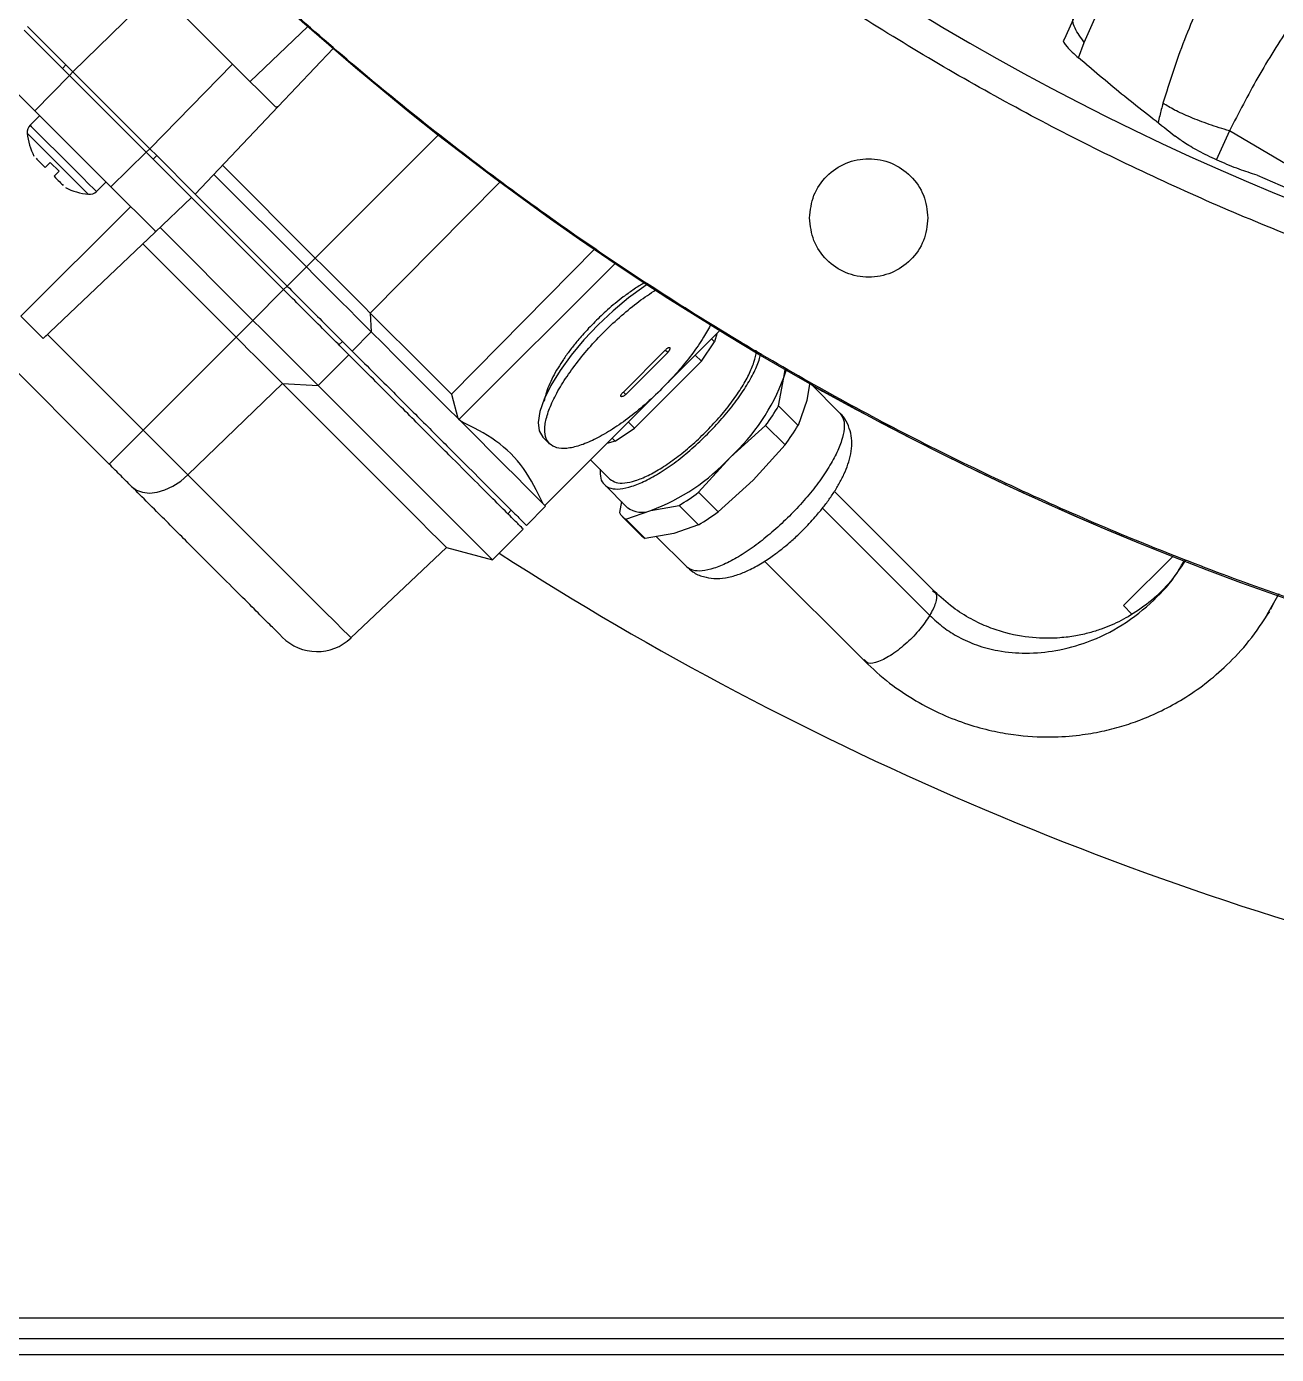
# Model space of a CAD drawing. Header units: inches. Extents: x 1229 to 1453, y -1023 to -720.
# Drawn here: x 1336.24 to 1341.22, y -999.56 to -994.26 of the extents above; entities that cross this region are included whole.
import ezdxf

# ---------------------------------------------------------------- set-up
doc = ezdxf.new("R2010")
doc.units = ezdxf.units.IN
doc.header["$MEASUREMENT"] = 0

msp = doc.modelspace()

# ---------------------------------------------------------------- linework, layer by layer
at = {"color": 18, "linetype": 'Continuous', "lineweight": 25, "true_color": 0x000000}
for p, q in [((1336.4249, -994.4413), (1336.7626, -994.1108)), ((1337.0616, -994.4098), (1336.7626, -994.1108)), ((1340.4587, -994.3245), (1340.5441, -994.1298)), ((1340.4214, -994.2179), (1340.3787, -994.3118)), ((1336.411, -994.4552), (1336.23, -994.2742)), ((1336.2439, -994.2603), (1336.3971, -994.4134)), ((1337.1312, -994.4794), (1337.362, -994.2604)), ((1336.9747, -994.323), (1336.9748, -994.3229)), ((1337.2435, -994.5792), (1337.4627, -994.3482)), ((1340.4356, -994.3851), (1340.4587, -994.3245)), ((1340.4661, -994.4097), (1340.4356, -994.3851)), ((1336.096, -994.4186), (1336.2733, -994.5959)), ((1336.2733, -994.5959), (1336.411, -994.4552)), ((1336.3831, -994.4274), (1336.3971, -994.4134)), ((1336.3971, -994.4134), (1336.4249, -994.4413)), ((1336.7172, -994.7614), (1336.411, -994.4552)), ((1336.4111, -994.4554), (1336.4249, -994.4413)), ((1336.7311, -994.7475), (1336.4249, -994.4413)), ((1337.0616, -994.4098), (1336.7311, -994.7475)), ((1337.2338, -994.582), (1337.0616, -994.4098)), ((1335.1668, -994.6029), (1336.5695, -996.0056)), ((1336.2733, -994.5959), (1336.5765, -994.8991)), ((1336.9121, -994.9285), (1337.2435, -994.5792)), ((1337.2435, -994.5792), (1337.2338, -994.582)), ((1336.2927, -994.6153), (1336.2541, -994.6538)), ((1337.882, -994.6931), (1337.3915, -995.1836)), ((1341.0375, -994.6766), (1340.9841, -994.7928)), ((1341.466, -994.9287), (1341.0375, -994.6766)), ((1336.5765, -994.8991), (1336.7172, -994.7614)), ((1336.7311, -994.7475), (1336.717, -994.7613)), ((1336.8982, -994.9424), (1336.7172, -994.7614)), ((1336.7311, -994.7475), (1336.759, -994.7753)), ((1336.3147, -994.8226), (1336.3347, -994.8026)), ((1336.3347, -994.8026), (1336.3698, -994.8377)), ((1336.759, -994.7753), (1336.745, -994.7893)), ((1336.759, -994.7753), (1336.9121, -994.9285)), ((1337.0213, -994.8134), (1337.3915, -995.1836)), ((1336.3698, -994.8377), (1336.3498, -994.8577)), ((1336.9867, -994.8499), (1337.3559, -995.2192)), ((1341.1475, -994.853), (1341.3008, -994.9202)), ((1336.5186, -994.9183), (1336.5571, -994.8797)), ((1336.5765, -994.8991), (1336.7538, -995.0764)), ((1336.9121, -994.9285), (1337.2794, -995.2957)), ((1338.1275, -994.8804), (1337.6108, -995.403)), ((1336.6555, -994.9781), (1336.2178, -995.4158)), ((1336.7526, -995.0805), (1336.8982, -994.9424)), ((1337.2654, -995.3097), (1336.8982, -994.9424)), ((1336.7526, -995.0805), (1336.3061, -995.5042)), ((1336.7526, -995.0805), (1336.7538, -995.0764)), ((1336.7725, -995.0617), (1337.1429, -995.4322)), ((1336.7035, -995.1271), (1337.0758, -995.4993)), ((1338.5088, -995.1438), (1337.9351, -995.7273)), ((1337.3915, -995.1836), (1337.3559, -995.2192)), ((1337.3559, -995.2192), (1337.2794, -995.2957)), ((1337.9645, -995.8278), (1338.5873, -995.205)), ((1337.2794, -995.2957), (1337.2654, -995.3097)), ((1337.1429, -995.4322), (1337.2654, -995.3097)), ((1337.6108, -995.403), (1337.6149, -995.4781)), ((1336.2178, -995.4158), (1336.3061, -995.5042)), ((1337.1429, -995.4322), (1337.0758, -995.4993)), ((1336.3061, -995.5042), (1336.3231, -995.4881)), ((1336.705, -995.8701), (1336.3231, -995.4881)), ((1337.0758, -995.4993), (1336.705, -995.8701)), ((1337.6149, -995.4781), (1337.5387, -995.5551)), ((1339.0052, -995.4726), (1338.7861, -995.6917)), ((1338.9841, -995.5179), (1338.972, -995.5058)), ((1338.9924, -995.4854), (1338.9841, -995.5179)), ((1337.4856, -995.5299), (1337.4996, -995.516)), ((1338.6205, -995.7182), (1338.7876, -995.5512)), ((1338.7971, -995.5607), (1338.63, -995.7277)), ((1338.7971, -995.5607), (1338.7876, -995.5512)), ((1338.932, -995.5957), (1338.9841, -995.5179)), ((1337.4025, -995.6918), (1337.525, -995.5693)), ((1338.932, -995.5957), (1338.665, -995.8627)), ((1338.9071, -995.5708), (1338.932, -995.5957)), ((1339.2396, -995.7734), (1339.2598, -995.6601)), ((1339.2598, -995.6601), (1339.2722, -995.6242)), ((1336.8836, -996.0486), (1337.2606, -995.6841)), ((1337.2606, -995.6841), (1337.4025, -995.6918)), ((1338.761, -995.7168), (1338.3073, -996.1705)), ((1338.6205, -995.7182), (1338.63, -995.7277)), ((1339.3644, -995.6789), (1339.3514, -995.7517)), ((1339.4839, -995.8022), (1339.3661, -995.6843)), ((1337.9351, -995.7273), (1337.9595, -995.8227)), ((1339.3172, -995.851), (1339.2396, -995.7734)), ((1339.3514, -995.7517), (1339.3172, -995.851)), ((1337.9595, -995.8227), (1337.9645, -995.8278)), ((1337.9716, -995.8348), (1337.9645, -995.8278)), ((1338.5872, -995.9148), (1338.665, -995.8627)), ((1338.665, -995.8627), (1338.6401, -995.8378)), ((1339.047, -995.9777), (1339.1875, -995.8512)), ((1339.1875, -995.8512), (1339.2651, -995.9287)), ((1338.2995, -995.8983), (1338.3257, -995.9245)), ((1338.5872, -995.9148), (1338.5547, -995.9231)), ((1338.5751, -995.9027), (1338.5872, -995.9148)), ((1339.2651, -995.9287), (1339.1386, -996.0693)), ((1338.4896, -995.9882), (1338.5668, -996.0654)), ((1338.9205, -996.1182), (1339.047, -995.9777)), ((1338.5445, -996.0876), (1338.6361, -996.1792)), ((1339.1386, -996.0693), (1338.9981, -996.1958)), ((1338.9981, -996.1958), (1338.9205, -996.1182)), ((1339.8612, -996.5135), (1339.4619, -996.1149)), ((1338.1592, -996.2035), (1338.1732, -996.1895)), ((1338.234, -996.2505), (1338.31, -996.1732)), ((1338.3073, -996.1705), (1338.3003, -996.1635)), ((1338.6123, -996.1554), (1338.6045, -996.1991)), ((1338.6302, -996.2247), (1338.7294, -996.1905)), ((1338.7294, -996.1905), (1338.8428, -996.1703)), ((1338.8428, -996.1703), (1338.9203, -996.2479)), ((1339.4142, -996.1816), (1339.8424, -996.6091)), ((1338.6152, -996.214), (1338.6928, -996.2916)), ((1338.7077, -996.3023), (1338.6302, -996.2247)), ((1338.9203, -996.2479), (1338.821, -996.2821)), ((1338.098, -996.3872), (1338.2205, -996.2647)), ((1338.821, -996.2821), (1338.7077, -996.3023)), ((1338.7514, -996.2945), (1338.8715, -996.4146)), ((1337.534, -996.6991), (1337.9145, -996.3381)), ((1337.9145, -996.3381), (1338.098, -996.3872)), ((1339.1833, -996.3931), (1339.5832, -996.7922)), ((1340.6155, -996.5701), (1340.8128, -996.3728)), ((1340.6486, -996.6046), (1340.6155, -996.5701)), ((1341.2347, -996.5229), (1341.1862, -996.6069)), ((1341.2026, -996.5846), (1341.2235, -996.5423)), ((1331.7734, -999.411), (1358.6274, -999.411)), ((1331.6974, -999.494), (1358.7033, -999.494)), ((1331.6974, -999.557), (1358.7033, -999.557))]:
    msp.add_line(p, q, dxfattribs=at)
at = {"color": 18, "linetype": 'Continuous', "lineweight": 25, "true_color": 0x000000, "flags": 128}
for points in [[(1336.2541, -994.6538), (1336.259, -994.6587), (1336.2734, -994.673), (1336.2961, -994.6958), (1336.3255, -994.7252), (1336.3595, -994.7591), (1336.3954, -994.7951), (1336.4307, -994.8303), (1336.4626, -994.8623), (1336.4889, -994.8886), (1336.5077, -994.9073), (1336.5174, -994.917), (1336.5186, -994.9183)], [(1337.3915, -995.1836), (1337.4212, -995.2134), (1337.4507, -995.2429), (1337.4798, -995.2719), (1337.5082, -995.3003), (1337.5357, -995.3278), (1337.5621, -995.3542), (1337.5872, -995.3794), (1337.6108, -995.403)], [(1337.3559, -995.2192), (1337.3911, -995.2543), (1337.4259, -995.2891), (1337.4602, -995.3234), (1337.4937, -995.3569), (1337.5262, -995.3894), (1337.5574, -995.4206), (1337.587, -995.4502), (1337.6149, -995.4781)], [(1338.7187, -995.2871), (1338.7017, -995.2983), (1338.6405, -995.3426), (1338.5791, -995.3937), (1338.5193, -995.45), (1338.4631, -995.5098), (1338.412, -995.5712), (1338.3676, -995.6324), (1338.3313, -995.6915), (1338.3042, -995.7467), (1338.2872, -995.7964), (1338.2806, -995.8391), (1338.2848, -995.8734), (1338.2995, -995.8983)], [(1337.9351, -995.7273), (1337.8996, -995.6918), (1337.8626, -995.6547), (1337.8241, -995.6162), (1337.7842, -995.5763), (1337.7428, -995.535), (1337.7001, -995.4923), (1337.6561, -995.4482), (1337.6108, -995.403)], [(1337.1429, -995.4322), (1337.1781, -995.4674), (1337.2131, -995.5023), (1337.2475, -995.5367), (1337.2811, -995.5703), (1337.3136, -995.6028), (1337.3449, -995.6341), (1337.3746, -995.6638), (1337.4025, -995.6918)], [(1337.0758, -995.4993), (1337.1008, -995.5244), (1337.1257, -995.5492), (1337.1502, -995.5737), (1337.1741, -995.5976), (1337.1973, -995.6208), (1337.2195, -995.6431), (1337.2407, -995.6642), (1337.2606, -995.6841)], [(1337.6149, -995.4781), (1337.6632, -995.5264), (1337.7102, -995.5734), (1337.7556, -995.6188), (1337.7996, -995.6628), (1337.842, -995.7052), (1337.8828, -995.7461), (1337.922, -995.7852), (1337.9595, -995.8227)], [(1339.2598, -995.6601), (1339.2653, -995.6301), (1339.2655, -995.6271)], [(1337.2606, -995.6841), (1337.3635, -995.787), (1337.4591, -995.8826), (1337.5467, -995.9703), (1337.626, -996.0495), (1337.6963, -996.1198), (1337.7574, -996.1809), (1337.8088, -996.2324), (1337.8503, -996.2739), (1337.8817, -996.3052), (1337.9027, -996.3262), (1337.9132, -996.3367), (1337.9145, -996.3381)], [(1337.4025, -995.6918), (1337.5076, -995.7968), (1337.6055, -995.8947), (1337.6957, -995.9849), (1337.7777, -996.0669), (1337.8512, -996.1404), (1337.9156, -996.2048), (1337.9707, -996.2599), (1338.0162, -996.3054), (1338.0519, -996.3411), (1338.0774, -996.3667), (1338.0929, -996.3821), (1338.098, -996.3872)], [(1336.5695, -996.0056), (1336.572, -996.003), (1336.5797, -995.9954), (1336.5922, -995.9829), (1336.609, -995.9661), (1336.6294, -995.9457), (1336.6529, -995.9222), (1336.6784, -995.8967), (1336.705, -995.8701)], [(1336.705, -995.8701), (1336.7292, -995.8943), (1336.7533, -995.9183), (1336.7769, -995.942), (1336.8, -995.9651), (1336.8224, -995.9875), (1336.8439, -996.009), (1336.8643, -996.0294), (1336.8836, -996.0486)], [(1337.9716, -995.8348), (1338.0368, -995.9), (1338.0955, -995.9587), (1338.1475, -996.0107), (1338.1925, -996.0557), (1338.2305, -996.0937), (1338.2611, -996.1243), (1338.2844, -996.1477), (1338.3003, -996.1635)], [(1336.6585, -996.0947), (1336.6783, -996.1093), (1336.7025, -996.1182), (1336.7302, -996.121), (1336.7605, -996.1177), (1336.7921, -996.1083), (1336.824, -996.0933), (1336.8548, -996.0732), (1336.8836, -996.0486)], [(1336.8836, -996.0486), (1336.986, -996.151), (1337.081, -996.2461), (1337.1682, -996.3333), (1337.247, -996.4121), (1337.317, -996.4821), (1337.3777, -996.5428), (1337.4289, -996.594), (1337.4702, -996.6353), (1337.5014, -996.6664), (1337.5223, -996.6873), (1337.5327, -996.6978), (1337.534, -996.6991)]]:
    msp.add_lwpolyline(points, dxfattribs=at)
at = {"color": 18, "linetype": 'Continuous', "lineweight": 25, "true_color": 0x000000}
msp.add_circle((1345.1106, -985.4772), 11.7126, dxfattribs=at)
for centre, radius, start, end in [((1345.1106, -985.4772), 10.2157, 224.36307, 313.03719), ((1336.282, -994.6816), 0.0394, 135, 186.3003), ((1336.5168, -994.6556), 0.2756, 186.3032, 206.2292), ((1336.5168, -994.6556), 0.2756, 243.7742, 263.6772), ((1336.4908, -994.8904), 0.0394, 263.6887, 315), ((1338.504, -995.3837), 0.8048, 312.4303, 339.9106), ((1345.1106, -985.4772), 11.7147, 240.6662, 248.46866), ((1338.4268, -995.285), 0.9483, 323.3428, 329.0006), ((1338.5059, -995.3636), 0.9464, 323.3348, 329.0038), ((1338.453, -995.4347), 0.8048, 290.0903, 317.569), ((1338.3558, -995.3596), 0.9457, 300.9924, 306.6658), ((1338.5954, -995.8852), 0.4055, 224.7221, 225.2526), ((1338.6554, -996.1738), 0.0568, 206.3856, 243.6118), ((1338.693, -996.1008), 0.0968, 234.013, 292.139), ((1338.433, -995.4367), 0.9463, 300.9948, 306.6646), ((1338.7334, -996.2507), 0.0577, 225.1778, 243.5173), ((1345.1106, -985.4772), 12.9331, 237.30348, 256.73333), ((1337.3985, -996.5563), 0.1969, 225, 313.5)]:
    msp.add_arc(centre, radius, start, end, dxfattribs=at)
for points, knots in [([(1356.8201, -985.4772), (1356.8153, -985.7326), (1356.8056, -986.2436), (1356.7277, -987.0067), (1356.6035, -987.7632), (1356.4292, -988.51), (1356.2066, -989.2438), (1355.9365, -989.9614), (1355.6201, -990.6599), (1355.2586, -991.3361), (1354.8537, -991.9873), (1354.407, -992.6106), (1353.9206, -993.2033), (1353.3964, -993.763), (1352.8368, -994.2871), (1352.244, -994.7736), (1351.6207, -995.2202), (1350.9696, -995.6252), (1350.2933, -995.9866), (1349.5949, -996.3031), (1348.8772, -996.5732), (1348.1434, -996.7958), (1347.3967, -996.9699), (1346.6401, -997.0948), (1345.877, -997.17), (1345.1106, -997.1951), (1344.3442, -997.17), (1343.5811, -997.0948), (1342.8246, -996.9699), (1342.0778, -996.7958), (1341.344, -996.5732), (1340.6264, -996.3031), (1339.9279, -995.9866), (1339.2517, -995.6252), (1338.6005, -995.2202), (1337.9772, -994.7736), (1337.3845, -994.2871), (1336.8248, -993.763), (1336.3006, -993.2033), (1335.8142, -992.6106), (1335.3675, -991.9873), (1334.9626, -991.3361), (1334.6012, -990.6599), (1334.2847, -989.9614), (1334.0146, -989.2438), (1333.792, -988.51), (1333.6177, -987.7632), (1333.4936, -987.0067), (1333.4156, -986.2436), (1333.4059, -985.7326), (1333.4011, -985.4772)], [0, 0, 0, 0, 0.020833, 0.041667, 0.0625, 0.083333, 0.104167, 0.125, 0.145833, 0.166667, 0.1875, 0.208333, 0.229167, 0.25, 0.270833, 0.291667, 0.3125, 0.333333, 0.354167, 0.375, 0.395833, 0.416667, 0.4375, 0.458333, 0.479167, 0.5, 0.520833, 0.541667, 0.5625, 0.583333, 0.604167, 0.625, 0.645833, 0.666667, 0.6875, 0.708333, 0.729167, 0.75, 0.770833, 0.791667, 0.8125, 0.833333, 0.854167, 0.875, 0.895833, 0.916667, 0.9375, 0.958333, 0.979167, 1, 1, 1, 1]), ([(1351.9979, -993.2059), (1351.8068, -993.3691), (1351.4248, -993.6954), (1350.8084, -994.1304), (1350.1646, -994.5225), (1349.4932, -994.866), (1348.7989, -995.1599), (1348.0849, -995.4024), (1347.3552, -995.5925), (1346.6137, -995.7289), (1345.8641, -995.8111), (1345.1106, -995.8385), (1344.3571, -995.8111), (1343.6076, -995.7289), (1342.866, -995.5925), (1342.1363, -995.4024), (1341.4224, -995.1599), (1340.728, -994.866), (1340.0567, -994.5225), (1339.4128, -994.1304), (1338.7965, -993.6954), (1338.4144, -993.3691), (1338.2234, -993.2059)], [0, 0, 0, 0, 0.0499999, 0.0999999, 0.1500001, 0.1999999, 0.25, 0.3, 0.35, 0.4000001, 0.45, 0.5000001, 0.5499999, 0.6000001, 0.6499999, 0.6999999, 0.7499999, 0.8, 0.85, 0.9, 0.95, 1, 1, 1, 1]), ([(1341.5049, -993.2501), (1341.4951, -993.2635), (1341.4028, -993.3897), (1341.2612, -993.5854), (1341.092, -993.8471), (1340.9644, -994.0736), (1340.8513, -994.3133), (1340.7987, -994.4815), (1340.7722, -994.5664)], [0, 0, 0, 0, 0.032679, 0.308339, 0.475812, 0.647076, 0.822089, 1, 1, 1, 1]), ([(1341.9007, -993.4164), (1341.8723, -993.4535), (1341.8049, -993.5414), (1341.7061, -993.6689), (1341.6057, -993.7997), (1341.525, -993.9068), (1341.4556, -994.0012), (1341.3966, -994.0833), (1341.3382, -994.1672), (1341.2539, -994.2931), (1341.1484, -994.4614), (1341.0742, -994.6054), (1341.0375, -994.6766)], [0, 0, 0, 0, 0.091237, 0.216238, 0.314969, 0.41309, 0.478087, 0.543952, 0.610654, 0.678175, 0.840873, 1, 1, 1, 1]), ([(1340.4587, -994.3245), (1340.4448, -994.3049), (1340.4163, -994.2645), (1340.4082, -994.2286), (1340.421, -994.219), (1340.4211, -994.2189)], [0, 0, 0, 0, 0.4849927, 0.9963332, 1, 1, 1, 1]), ([(1340.3794, -994.3121), (1340.3786, -994.3124), (1340.3699, -994.3159), (1340.3845, -994.3395), (1340.4186, -994.37), (1340.4356, -994.3851)], [0, 0, 0, 0, 0.04797, 0.52723, 1, 1, 1, 1]), ([(1340.4661, -994.4097), (1340.5232, -994.4582), (1340.6089, -994.5309), (1340.7351, -994.6288), (1340.7927, -994.6748), (1340.8214, -994.6978)], [0, 0, 0, 0, 0.499875, 0.749871, 1, 1, 1, 1]), ([(1340.7722, -994.5664), (1340.7678, -994.5829), (1340.7609, -994.6085), (1340.7551, -994.6343), (1340.753, -994.6434)], [0, 0, 0, 0, 0.64572, 1, 1, 1, 1]), ([(1341.0375, -994.6766), (1341.0101, -994.6681), (1340.9546, -994.6508), (1340.8802, -994.6221), (1340.8162, -994.5932), (1340.7867, -994.5752), (1340.7722, -994.5664)], [0, 0, 0, 0, 0.246783, 0.5, 0.753213, 1, 1, 1, 1]), ([(1336.2428, -994.686), (1336.2447, -994.6878), (1336.2483, -994.6915), (1336.2765, -994.7196), (1336.3168, -994.7599), (1336.3646, -994.8078), (1336.4125, -994.8556), (1336.4528, -994.8959), (1336.4809, -994.9241), (1336.4846, -994.9277), (1336.4864, -994.9296)], [0, 0, 0, 0, 0.125, 0.250001, 0.374999, 0.5, 0.625, 0.749999, 0.875, 1, 1, 1, 1]), ([(1341.1475, -994.853), (1341.1242, -994.8457), (1341.0776, -994.831), (1340.9974, -994.7981), (1340.9225, -994.762), (1340.8597, -994.7263), (1340.8339, -994.7071), (1340.8214, -994.6978)], [0, 0, 0, 0, 0.207304, 0.414751, 0.618328, 0.816324, 1, 1, 1, 1]), ([(1336.278, -994.7859), (1336.2827, -994.7907), (1336.2922, -994.8001), (1336.3072, -994.8151), (1336.3147, -994.8226)], [0, 0, 0, 0, 0.499998, 1, 1, 1, 1]), ([(1339.3626, -995.0239), (1339.3661, -994.993), (1339.3732, -994.9312), (1339.4279, -994.8525), (1339.5059, -994.8), (1339.5988, -994.7815), (1339.6917, -994.8), (1339.7697, -994.8525), (1339.8244, -994.9312), (1339.8315, -994.993), (1339.835, -995.0239)], [0, 0, 0, 0, 0.125, 0.249998, 0.374999, 0.499998, 0.624998, 0.749999, 0.875, 1, 1, 1, 1]), ([(1336.3498, -994.8577), (1336.3573, -994.8652), (1336.3723, -994.8802), (1336.3817, -994.8897), (1336.3865, -994.8944)], [0, 0, 0, 0, 0.5, 1, 1, 1, 1]), ([(1339.835, -995.0239), (1339.8315, -995.0548), (1339.8244, -995.1167), (1339.7697, -995.1953), (1339.6917, -995.2478), (1339.5988, -995.2663), (1339.5059, -995.2478), (1339.4279, -995.1953), (1339.3732, -995.1167), (1339.3661, -995.0548), (1339.3626, -995.0239)], [0, 0, 0, 0, 0.1249991, 0.2500007, 0.3750023, 0.5000018, 0.6250012, 0.7500028, 0.8750009, 1, 1, 1, 1]), ([(1337.2794, -995.2957), (1337.3028, -995.3192), (1337.3498, -995.3662), (1337.418, -995.4344), (1337.4825, -995.4989), (1337.52, -995.5364), (1337.5387, -995.5551)], [0, 0, 0, 0, 0.250001, 0.5, 0.749998, 1, 1, 1, 1]), ([(1338.7033, -995.2831), (1338.703, -995.2832), (1338.6902, -995.29), (1338.6638, -995.307), (1338.6374, -995.3261), (1338.6245, -995.3355)], [0, 0, 0, 0, 0.010954, 0.514326, 1, 1, 1, 1]), ([(1337.525, -995.5693), (1337.5063, -995.5505), (1337.4688, -995.513), (1337.4042, -995.4484), (1337.336, -995.3802), (1337.2889, -995.3332), (1337.2654, -995.3097)], [0, 0, 0, 0, 0.25, 0.499999, 0.75, 1, 1, 1, 1]), ([(1338.3257, -995.9245), (1338.3194, -995.9158), (1338.307, -995.8983), (1338.3053, -995.8569), (1338.3163, -995.8061), (1338.3407, -995.7468), (1338.3773, -995.6816), (1338.4248, -995.6128), (1338.4814, -995.5432), (1338.5448, -995.4754), (1338.6125, -995.4122), (1338.6822, -995.3552), (1338.7273, -995.3252), (1338.7498, -995.3102)], [0, 0, 0, 0, 0.090974, 0.181948, 0.272922, 0.363897, 0.454871, 0.545845, 0.63682, 0.727792, 0.818769, 0.909742, 1, 1, 1, 1]), ([(1338.6245, -995.3355), (1338.623, -995.3366), (1338.6107, -995.3453), (1338.5879, -995.3639), (1338.5498, -995.3961), (1338.5234, -995.4216), (1338.5069, -995.4376)], [0, 0, 0, 0, 0.038563, 0.311291, 0.569227, 1, 1, 1, 1]), ([(1338.9706, -995.446), (1338.9611, -995.4637), (1338.9402, -995.5028), (1338.8944, -995.5681), (1338.8382, -995.6376), (1338.7747, -995.7054), (1338.7069, -995.7688), (1338.6373, -995.8253), (1338.5686, -995.8728), (1338.5033, -995.9095), (1338.444, -995.9339), (1338.3933, -995.9449), (1338.3519, -995.9432), (1338.3344, -995.9307), (1338.3257, -995.9245)], [0, 0, 0, 0, 0.070238, 0.154763, 0.239286, 0.323811, 0.408333, 0.492856, 0.577381, 0.661905, 0.746429, 0.830952, 0.915476, 1, 1, 1, 1]), ([(1338.5069, -995.4376), (1338.4899, -995.4552), (1338.4662, -995.4798), (1338.4343, -995.5171), (1338.4096, -995.5483), (1338.3906, -995.5737), (1338.3822, -995.5867), (1338.3814, -995.588)], [0, 0, 0, 0, 0.360299, 0.503008, 0.737273, 0.974787, 1, 1, 1, 1]), ([(1337.5387, -995.5551), (1337.5915, -995.6079), (1337.6971, -995.7135), (1337.8347, -995.8511), (1337.955, -995.9714), (1338.0552, -996.0715), (1338.1345, -996.1509), (1338.1914, -996.2078), (1338.2274, -996.2438), (1338.2318, -996.2482), (1338.234, -996.2504)], [0, 0, 0, 0, 0.125, 0.25, 0.375, 0.5, 0.625, 0.75, 0.875, 1, 1, 1, 1]), ([(1338.7876, -995.5512), (1338.7886, -995.55), (1338.7906, -995.5478), (1338.7942, -995.5445), (1338.7976, -995.5421), (1338.8005, -995.5407), (1338.8032, -995.54), (1338.8044, -995.5406), (1338.8052, -995.541)], [0, 0, 0, 0, 0.155298, 0.290575, 0.500319, 0.630734, 0.757636, 1, 1, 1, 1]), ([(1338.8052, -995.541), (1338.8056, -995.5418), (1338.8063, -995.543), (1338.8057, -995.546), (1338.8047, -995.5492), (1338.8027, -995.553), (1338.8, -995.5572), (1338.7981, -995.5595), (1338.7971, -995.5607)], [0, 0, 0, 0, 0.242448, 0.369521, 0.500055, 0.709576, 0.844802, 1, 1, 1, 1]), ([(1338.9478, -995.8785), (1338.9661, -995.8596), (1339.0025, -995.8217), (1339.0504, -995.7623), (1339.0907, -995.7039), (1339.1221, -995.6483), (1339.1419, -995.5986), (1339.1511, -995.5659), (1339.1501, -995.5531), (1339.1499, -995.5516)], [0, 0, 0, 0, 0.163028, 0.326055, 0.489085, 0.652113, 0.815141, 0.97817, 1, 1, 1, 1]), ([(1338.9555, -995.8861), (1338.9751, -995.8657), (1339.0144, -995.8248), (1339.066, -995.7608), (1339.1097, -995.6978), (1339.1428, -995.6383), (1339.1629, -995.5922), (1339.1671, -995.5699), (1339.1684, -995.5626)], [0, 0, 0, 0, 0.182415, 0.364825, 0.547234, 0.729645, 0.912058, 1, 1, 1, 1]), ([(1338.2205, -996.2647), (1338.2183, -996.2625), (1338.2138, -996.258), (1338.1778, -996.2221), (1338.1209, -996.1651), (1338.0416, -996.0858), (1337.9414, -995.9856), (1337.8211, -995.8653), (1337.6834, -995.7277), (1337.5778, -995.6221), (1337.525, -995.5693)], [0, 0, 0, 0, 0.125, 0.25, 0.375, 0.5, 0.625, 0.75, 0.875, 1, 1, 1, 1]), ([(1338.3814, -995.588), (1338.374, -995.5992), (1338.3581, -995.623), (1338.3385, -995.6584), (1338.3222, -995.6935), (1338.3104, -995.7258), (1338.3066, -995.7452), (1338.3047, -995.7545)], [0, 0, 0, 0, 0.18331, 0.390792, 0.599586, 0.808178, 1, 1, 1, 1]), ([(1338.6103, -995.7358), (1338.6099, -995.7351), (1338.6093, -995.7339), (1338.6101, -995.7311), (1338.6115, -995.7283), (1338.6139, -995.7249), (1338.6171, -995.7213), (1338.6193, -995.7193), (1338.6205, -995.7182)], [0, 0, 0, 0, 0.2424682, 0.3695043, 0.5000398, 0.7095666, 0.8448234, 1, 1, 1, 1]), ([(1338.63, -995.7277), (1338.6288, -995.7288), (1338.6265, -995.7307), (1338.6223, -995.7334), (1338.6185, -995.7353), (1338.6153, -995.7364), (1338.6124, -995.7369), (1338.6111, -995.7363), (1338.6103, -995.7358)], [0, 0, 0, 0, 0.1553533, 0.2905915, 0.5003426, 0.6308318, 0.7577015, 1, 1, 1, 1]), ([(1339.4839, -995.8022), (1339.4897, -995.8102), (1339.5011, -995.8262), (1339.5027, -995.8641), (1339.4926, -995.9107), (1339.4702, -995.965), (1339.4366, -996.0248), (1339.393, -996.0878), (1339.3414, -996.1518), (1339.3021, -996.1927), (1339.2825, -996.2131)], [0, 0, 0, 0, 0.125, 0.249999, 0.374999, 0.5, 0.625, 0.749998, 0.874998, 1, 1, 1, 1]), ([(1339.3374, -996.2681), (1339.3538, -996.2511), (1339.3768, -996.2272), (1339.4076, -996.1906), (1339.4319, -996.1595), (1339.4577, -996.1227), (1339.4809, -996.0848), (1339.5011, -996.0458), (1339.5172, -996.0059), (1339.5282, -995.9652), (1339.5326, -995.9239), (1339.5288, -995.8826), (1339.5151, -995.8439), (1339.4993, -995.8162), (1339.486, -995.8052), (1339.4834, -995.8031)], [0, 0, 0, 0, 0.113005, 0.158499, 0.233295, 0.3095, 0.390293, 0.473904, 0.560365, 0.649841, 0.738958, 0.822156, 0.901539, 0.981055, 1, 1, 1, 1]), ([(1338.3003, -996.1635), (1338.2762, -996.1147), (1338.228, -996.0173), (1338.1178, -995.907), (1338.0204, -995.8589), (1337.9716, -995.8348)], [0, 0, 0, 0, 0.334039, 0.665958, 1, 1, 1, 1]), ([(1338.5668, -996.0654), (1338.5742, -996.0707), (1338.589, -996.0812), (1338.6242, -996.0827), (1338.6674, -996.0734), (1338.7178, -996.0526), (1338.7732, -996.0215), (1338.8316, -995.981), (1338.891, -995.9332), (1338.9289, -995.8967), (1338.9478, -995.8785)], [0, 0, 0, 0, 0.125001, 0.250002, 0.375, 0.499999, 0.625, 0.750003, 0.875, 1, 1, 1, 1]), ([(1338.5279, -996.0264), (1338.5278, -996.0387), (1338.5275, -996.0641), (1338.5427, -996.0895), (1338.569, -996.1043), (1338.6063, -996.1065), (1338.653, -996.0962), (1338.7073, -996.0739), (1338.7671, -996.0403), (1338.8301, -995.9967), (1338.8942, -995.9451), (1338.935, -995.9058), (1338.9555, -995.8861)], [0, 0, 0, 0, 0.094601, 0.195201, 0.2958, 0.396402, 0.497, 0.597603, 0.6982, 0.7988, 0.8994, 1, 1, 1, 1]), ([(1336.6585, -996.0947), (1336.6451, -996.0813), (1336.6183, -996.0545), (1336.5857, -996.0219), (1336.5695, -996.0056)], [0, 0, 0, 0, 0.5000018, 1, 1, 1, 1]), ([(1337.2593, -996.6955), (1337.2575, -996.6937), (1337.2538, -996.6899), (1337.2233, -996.6595), (1337.1742, -996.6103), (1337.1049, -996.541), (1337.017, -996.4532), (1336.912, -996.3482), (1336.7934, -996.2296), (1336.7032, -996.1394), (1336.6585, -996.0947)], [0, 0, 0, 0, 0.122394, 0.246995, 0.373112, 0.5, 0.626888, 0.753004, 0.877605, 1, 1, 1, 1]), ([(1339.2825, -996.2131), (1339.262, -996.2328), (1339.2212, -996.2721), (1339.1571, -996.3237), (1339.0941, -996.3673), (1339.0343, -996.4008), (1338.98, -996.4233), (1338.9335, -996.4333), (1338.8955, -996.4318), (1338.8795, -996.4203), (1338.8715, -996.4146)], [0, 0, 0, 0, 0.125, 0.250001, 0.375002, 0.499998, 0.625002, 0.75, 0.875001, 1, 1, 1, 1]), ([(1338.872, -996.4136), (1338.8802, -996.4214), (1338.8997, -996.44), (1338.9387, -996.4562), (1338.9834, -996.4635), (1339.0293, -996.4601), (1339.0744, -996.4483), (1339.1229, -996.4285), (1339.1705, -996.4024), (1339.2157, -996.3723), (1339.2521, -996.3447), (1339.2859, -996.3166), (1339.314, -996.2912), (1339.3316, -996.2738), (1339.3374, -996.2681)], [0, 0, 0, 0, 0.063838, 0.153746, 0.240088, 0.336807, 0.441888, 0.53321, 0.651992, 0.746433, 0.817812, 0.881377, 0.961159, 1, 1, 1, 1]), ([(1339.8424, -996.6091), (1339.8604, -996.6257), (1339.8946, -996.6574), (1339.9593, -996.6983), (1340.0336, -996.731), (1340.126, -996.7543), (1340.2344, -996.7627), (1340.3543, -996.751), (1340.4854, -996.7144), (1340.6182, -996.648), (1340.7359, -996.5531), (1340.8162, -996.4652), (1340.848, -996.4072), (1340.8571, -996.3906)], [0, 0, 0, 0, 0.045076, 0.086149, 0.133675, 0.190132, 0.268527, 0.36419, 0.475978, 0.625072, 0.788053, 0.93962, 1, 1, 1, 1]), ([(1340.861, -996.3902), (1340.8432, -996.4178), (1340.8094, -996.4703), (1340.7332, -996.5473), (1340.6483, -996.6081), (1340.5806, -996.6429), (1340.5254, -996.6646), (1340.4784, -996.6793), (1340.424, -996.6916), (1340.3563, -996.7005), (1340.2642, -996.7017), (1340.1663, -996.6868), (1340.0769, -996.6577), (1340.0051, -996.6242), (1339.9293, -996.5763), (1339.885, -996.5354), (1339.8612, -996.5135)], [0, 0, 0, 0, 0.137892, 0.261953, 0.369889, 0.460554, 0.504869, 0.553019, 0.60406, 0.659063, 0.730058, 0.811601, 0.854058, 0.897773, 0.944994, 1, 1, 1, 1]), ([(1339.8529, -996.5115), (1339.8588, -996.5149), (1339.8722, -996.5227), (1339.869, -996.5582), (1339.8513, -996.5922), (1339.8424, -996.6091)], [0, 0, 0, 0, 0.280739, 0.64036, 1, 1, 1, 1]), ([(1339.8424, -996.6091), (1339.8301, -996.6275), (1339.8055, -996.6641), (1339.7509, -996.7205), (1339.6914, -996.7678), (1339.6358, -996.7968), (1339.5951, -996.8043), (1339.5855, -996.791), (1339.5813, -996.7852)], [0, 0, 0, 0, 0.165107, 0.3302105, 0.50769, 0.685175, 0.8626569, 1, 1, 1, 1]), ([(1339.5832, -996.7922), (1339.615, -996.8218), (1339.6765, -996.8787), (1339.7834, -996.95), (1339.8896, -997.0048), (1339.9921, -997.044), (1340.0878, -997.0701), (1340.2, -997.0901), (1340.3181, -997.0967), (1340.4335, -997.0887), (1340.5279, -997.0727), (1340.6077, -997.0522), (1340.6873, -997.0251), (1340.7707, -996.9888), (1340.8578, -996.9407), (1340.9445, -996.8808), (1341.0305, -996.8064), (1341.1201, -996.7117), (1341.1717, -996.6335), (1341.1985, -996.593)], [0, 0, 0, 0, 0.0576008, 0.1109613, 0.1608419, 0.2076787, 0.2516878, 0.292899, 0.3662769, 0.4259622, 0.4741912, 0.5201811, 0.5639156, 0.6191693, 0.6801263, 0.7492941, 0.826314, 0.9100177, 1, 1, 1, 1])]:
    msp.add_open_spline(points, degree=3, knots=knots, dxfattribs=at)

doc.saveas('drawing.dxf')
